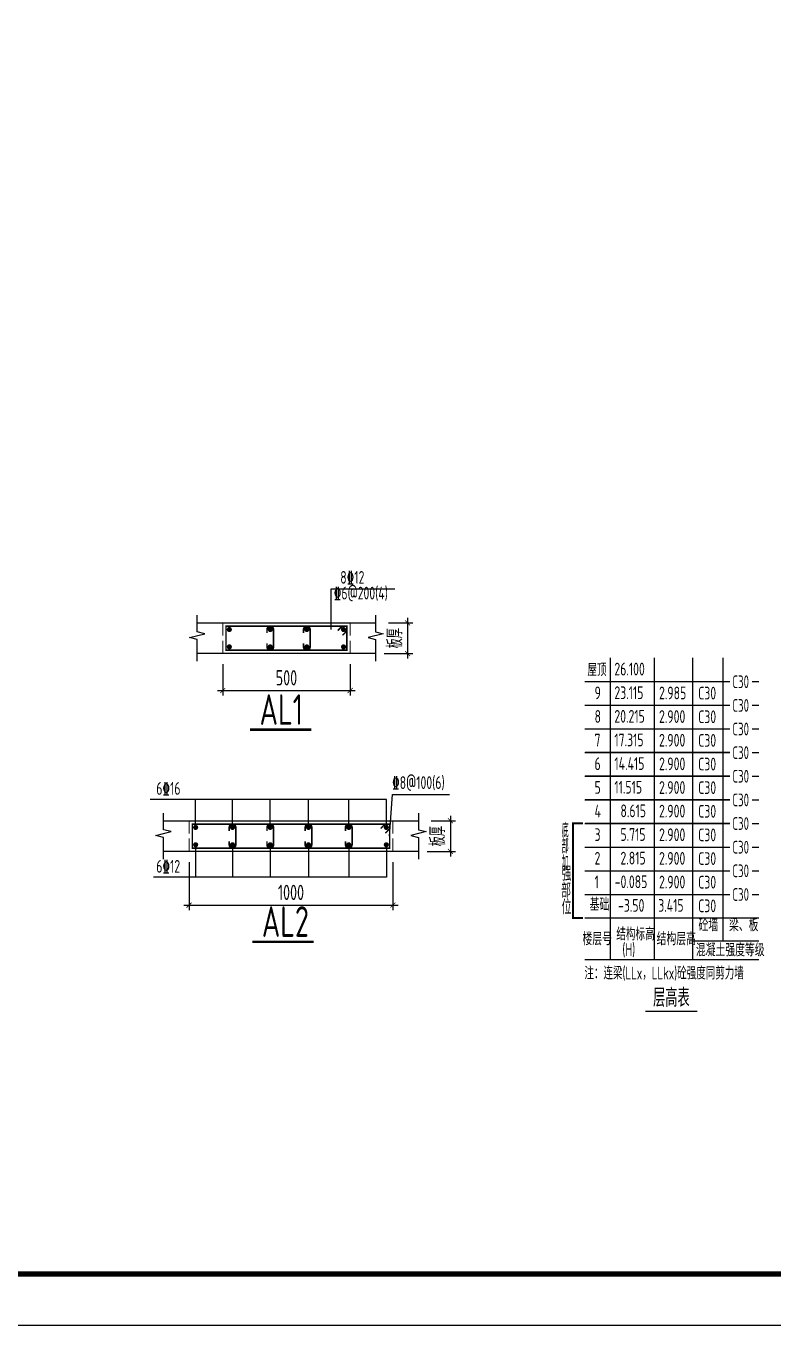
# Model space of a CAD drawing. Extents: x -1058961 to 23600, y -449123 to 2751847.
# Drawn here: x -291301 to -276649, y -219444 to -193969 of the extents above; entities that cross this region are included whole.
import ezdxf
from ezdxf.enums import TextEntityAlignment as Align

# ---------------------------------------------------------------- set-up
doc = ezdxf.new("R2010")
doc.units = 0
doc.header["$LTSCALE"] = 1000
doc.linetypes.add('DASH', pattern=[0.35, 0.25, -0.1])
doc.layers.get('0').update_dxf_attribs({"linetype": 'CONTINUOUS'})
doc.layers.get('DEFPOINTS').update_dxf_attribs({"linetype": 'CONTINUOUS'})
for name, color, linetype in [('-TK', 7, 'CONTINUOUS'), ('AXIS', 3, 'CONTINUOUS'), ('BEAM_DE', 7, 'CONTINUOUS'), ('NUM', 7, 'CONTINUOUS'), ('REIN', 6, 'CONTINUOUS'), ('S-0-TEXT', 7, 'CONTINUOUS'), ('S-B表格', 2, 'CONTINUOUS'), ('TEXT', 2, 'CONTINUOUS'), ('THIN', 7, 'CONTINUOUS'), ('大样详图_文字', 60, 'CONTINUOUS')]:
    doc.layers.add(name, color=color, linetype=linetype)
for name, color, linetype, lineweight in [('7549', 9, 'CONTINUOUS', 18), ('S-REIN', 12, 'CONTINUOUS', 50), ('S-Thin-D', 7, 'DASH', 18)]:
    doc.layers.add(name, color=color, linetype=linetype, lineweight=lineweight)
doc.styles.add('TSSD_DIMENSION', font='Tssdeng.shx', dxfattribs={"width": 0.7, "bigfont": 'tssdchn.shx'})
doc.styles.add('TSSD_Norm', font='Tssdeng.shx', dxfattribs={"bigfont": 'tssdchn.shx'})
doc.styles.add('TSSD_REIN', font='tssdeng.shx', dxfattribs={"width": 0.7, "height": 300, "bigfont": 'tssdchn.shx'})
doc.dimstyles.new('TSSD_25_100', dxfattribs={"dimtxt": 300, "dimasz": 100, "dimexe": 100, "dimexo": 250, "dimgap": 100, "dimtad": 1, "dimdec": 0, "dimlfac": 0.25, "dimzin": 0, "dimdsep": 46, "dimtxsty": 'TSSD_DIMENSION', "dimblk": 'ARCHTICK', "dimcen": 0, "dimdle": 100, "dimclrt": 7, "dimadec": 0, "dimazin": 0, "dimtfac": 1, "dimtdec": 0, "dimtix": 1, "dimtmove": 2, "dimatfit": 3, "dimldrblk": 'ARCHTICK', "dimfxl": 0, "dimtolj": 1, "dimtzin": 0, "dimarcsym": 0})

# ---------------------------------------------------------------- blocks, each defined once
blk = doc.blocks.new('B20200424131938')
at = {"layer": '7549', "const_width": 40}
blk.add_lwpolyline([(417, 3688), (217, 3688), (217, 1834), (417, 1834)], dxfattribs=at)
at = {"layer": 'S-0-TEXT'}
blk.add_lwpolyline([(1641, 0, 27, 27, 0), (2658, 0, 0, 0, 0)], format="xyseb", dxfattribs=at)
at = {"layer": 'S-B表格'}
for p, q in [((952, 1021), (952, 6932)), ((1817, 1021), (1817, 6932)), ((2567, 1021), (2567, 6932)), ((3167, 1385), (3167, 6932)), ((452, 6469), (3167, 6469)), ((452, 6469), (3167, 6469)), ((3167, 6469), (3298, 6469)), ((3167, 6469), (3298, 6469)), ((3167, 6469), (3298, 6469)), ((3731, 6469), (3862, 6469)), ((3731, 6469), (3862, 6469)), ((3731, 6469), (3862, 6469)), ((452, 6005), (3167, 6005)), ((452, 6005), (3167, 6005)), ((3167, 6005), (3298, 6005)), ((3167, 6005), (3298, 6005)), ((3167, 6005), (3298, 6005)), ((3731, 6005), (3862, 6005)), ((3731, 6005), (3862, 6005)), ((3731, 6005), (3862, 6005)), ((452, 5542), (3167, 5542)), ((452, 5542), (3167, 5542)), ((3167, 5542), (3298, 5542)), ((3167, 5542), (3298, 5542)), ((3167, 5542), (3298, 5542)), ((3731, 5542), (3862, 5542)), ((3731, 5542), (3862, 5542)), ((3731, 5542), (3862, 5542)), ((452, 5078), (3167, 5078)), ((452, 5078), (3167, 5078)), ((3167, 5078), (3298, 5078)), ((3167, 5078), (3298, 5078)), ((3167, 5078), (3298, 5078)), ((3731, 5078), (3862, 5078)), ((3731, 5078), (3862, 5078)), ((3731, 5078), (3862, 5078)), ((452, 4615), (3167, 4615)), ((3167, 4615), (3298, 4615)), ((3731, 4615), (3862, 4615)), ((452, 4151), (3167, 4151)), ((3167, 4151), (3298, 4151)), ((3731, 4151), (3862, 4151)), ((452, 3688), (3167, 3688)), ((3167, 3688), (3298, 3688)), ((3731, 3688), (3862, 3688)), ((452, 3224), (3167, 3224)), ((3167, 3224), (3298, 3224)), ((3731, 3224), (3862, 3224)), ((452, 2761), (3167, 2761)), ((3167, 2761), (3298, 2761)), ((3731, 2761), (3862, 2761)), ((452, 2297), (3167, 2297)), ((3167, 2297), (3298, 2297)), ((3731, 2297), (3862, 2297)), ((452, 1834), (3167, 1834)), ((452, 1834), (3862, 1834)), ((452, 1834), (2854, 1834)), ((452, 1834), (2854, 1834)), ((2567, 1385), (3862, 1385)), ((452, 1021), (3862, 1021))]:
    blk.add_line(p, q, dxfattribs=at)
at = {"style": 'TSSD_REIN'}
for s, width, p, p2 in [('底', 0.535575, (-3, 3408), (134, 3408)), ('部', 0.530918, (-3, 3100), (134, 3100)), ('加', 0.526341, (-3, 2774), (134, 2774))]:
    blk.add_text(s, height=285, dxfattribs=dict(at, width=width)).set_placement(p, p2, align=Align.FIT)
for s, height, width, p in [('强', 285, 0.535575, (-3, 2477)), ('部', 285, 0.535575, (-13, 2146)), ('位', 285, 0.535575, (-3, 1820)), ('砼墙', 250, 0.7, (2681, 1495)), ('梁、板', 250, 0.7, (3279, 1495))]:
    blk.add_text(s, height=height, dxfattribs=dict(at, width=width)).set_placement(p, align=Align.BOTTOM_LEFT)
for s, width, p in [('楼层号', 0.7, (405, 1299)), ('结构标高', 0.65, (1070, 1392)), ('结构层高', 0.7, (1860, 1299)), ('(H)', 0.65, (1188, 1086)), ('混凝土强度等级', 0.7, (2629, 1080))]:
    blk.add_text(s, height=250, dxfattribs=dict(at, width=width)).set_placement(p)
at = {"layer": 'S-0-TEXT', "style": 'TSSD_REIN', "width": 0.7}
blk.add_text('层高表', height=360, dxfattribs=at).set_placement((1790, 90))
at = {"layer": 'S-B表格', "style": 'TSSD_REIN'}
for s, width, p in [('屋顶', 0.65, (503, 6575)), ('26.100', 0.7, (1031, 6590)), ('9', 0.7, (642, 6123)), ('23.115', 0.7, (1031, 6126)), ('2.985', 0.7, (1907, 6121)), ('C30', 0.65, (3345, 6341)), ('C30', 0.7, (2675, 6118)), ('C30', 0.65, (3345, 5877)), ('8', 0.7, (642, 5660)), ('20.215', 0.7, (1031, 5663)), ('2.900', 0.7, (1907, 5658)), ('C30', 0.7, (2675, 5654)), ('C30', 0.65, (3345, 5414)), ('7', 0.7, (642, 5196)), ('17.315', 0.7, (1031, 5199)), ('2.900', 0.7, (1907, 5194)), ('C30', 0.7, (2675, 5191)), ('C30', 0.65, (3345, 4950)), ('6', 0.7, (642, 4733)), ('14.415', 0.7, (1031, 4736)), ('2.900', 0.7, (1907, 4731)), ('C30', 0.7, (2675, 4727)), ('C30', 0.65, (3345, 4487)), ('5', 0.7, (642, 4269)), ('11.515', 0.7, (1031, 4272)), ('2.900', 0.7, (1907, 4267)), ('C30', 0.7, (2675, 4264)), ('C30', 0.65, (3345, 4023)), ('4', 0.7, (642, 3806)), ('8.615', 0.7, (1150, 3809)), ('2.900', 0.7, (1907, 3804)), ('C30', 0.7, (2675, 3800)), ('3', 0.7, (642, 3342)), ('5.715', 0.7, (1150, 3345)), ('2.900', 0.7, (1907, 3340)), ('C30', 0.7, (2675, 3337)), ('C30', 0.65, (3345, 3560)), ('C30', 0.65, (3345, 3096)), ('2', 0.7, (642, 2879)), ('2.815', 0.7, (1150, 2882)), ('2.900', 0.7, (1907, 2877)), ('C30', 0.7, (2675, 2873)), ('C30', 0.65, (3345, 2633)), ('1', 0.7, (642, 2415)), ('-0.085', 0.7, (1038, 2418)), ('2.900', 0.7, (1907, 2413)), ('C30', 0.7, (2675, 2410)), ('C30', 0.65, (3345, 2169)), ('基础', 0.7, (545, 1974)), ('-3.50', 0.7, (1103, 1955)), ('3.415', 0.7, (1891, 1955)), ('C30', 0.7, (2675, 1946))]:
    blk.add_text(s, height=250, dxfattribs=dict(at, width=width)).set_placement(p)
at = {"layer": 'TEXT', "style": 'TSSD_REIN', "width": 0.65}
blk.add_text('注：连梁(LLx，LLkx)砼强度同剪力墙', height=250, dxfattribs=at).set_placement((443, 627))
blk = doc.blocks.new('_ArchTick')
at = {"color": 0, "linetype": 'ByBlock', "const_width": 0.15}
blk.add_lwpolyline([(-0.5, -0.5), (0.5, 0.5)], dxfattribs=at)
blk = doc.blocks.new('*D2521')
at = {"layer": 'AXIS', "color": 0, "lineweight": -2}
for p, q in [((-283816, -205575), (-283816, -206375)), ((-284192, -205675), (-283716, -205675)), ((-284274, -206275), (-283716, -206275))]:
    blk.add_line(p, q, dxfattribs=at)
at = {"layer": 'DEFPOINTS', "color": 0}
for p in [(-284442, -205675), (-284524, -206275), (-283816, -206275)]:
    blk.add_point(p, dxfattribs=at)
at = {"layer": 'AXIS', "color": 0, "lineweight": -2, "xscale": 100, "yscale": 100, "zscale": 100}
for p, rotation in [((-283816, -205675), 90), ((-283816, -206275), 270)]:
    blk.add_blockref('_ArchTick', p, dxfattribs=dict(at, rotation=rotation))
at = {"layer": 'AXIS', "color": 7, "insert": (-284066, -205975), "char_height": 300, "attachment_point": 5, "rotation": 90, "style": 'TSSD_DIMENSION'}
blk.add_mtext('\\A1;板厚', dxfattribs=at)
blk = doc.blocks.new('*D2522')
at = {"layer": 'AXIS', "color": 0, "lineweight": -2}
for p, q in [((-287442, -206485), (-287442, -207101)), ((-284942, -206485), (-284942, -207101)), ((-287542, -207001), (-284842, -207001))]:
    blk.add_line(p, q, dxfattribs=at)
at = {"layer": 'DEFPOINTS', "color": 0}
for p in [(-287442, -206235), (-284942, -206235), (-284942, -207001)]:
    blk.add_point(p, dxfattribs=at)
at = {"layer": 'AXIS', "color": 0, "lineweight": -2, "xscale": 100, "yscale": 100, "zscale": 100, "rotation": 180}
blk.add_blockref('_ArchTick', (-287442, -207001), dxfattribs=at)
at = {"layer": 'AXIS', "color": 0, "lineweight": -2, "xscale": 100, "yscale": 100, "zscale": 100}
blk.add_blockref('_ArchTick', (-284942, -207001), dxfattribs=at)
at = {"layer": 'AXIS', "color": 7, "insert": (-286192, -206751), "char_height": 300, "attachment_point": 5, "style": 'TSSD_DIMENSION'}
blk.add_mtext('\\A1;500', dxfattribs=at)
blk = doc.blocks.new('*D2523')
at = {"layer": 'AXIS', "color": 0, "lineweight": -2}
for p, q in [((-283353, -209556), (-282877, -209556)), ((-282977, -209456), (-282977, -210256)), ((-283434, -210156), (-282877, -210156))]:
    blk.add_line(p, q, dxfattribs=at)
at = {"layer": 'DEFPOINTS', "color": 0}
for p in [(-283603, -209556), (-283684, -210156), (-282977, -210156)]:
    blk.add_point(p, dxfattribs=at)
at = {"layer": 'AXIS', "color": 0, "lineweight": -2, "xscale": 100, "yscale": 100, "zscale": 100}
for p, rotation in [((-282977, -209556), 90), ((-282977, -210156), 270)]:
    blk.add_blockref('_ArchTick', p, dxfattribs=dict(at, rotation=rotation))
at = {"layer": 'AXIS', "color": 7, "insert": (-283227, -209856), "char_height": 300, "attachment_point": 5, "rotation": 90, "style": 'TSSD_DIMENSION'}
blk.add_mtext('\\A1;板厚', dxfattribs=at)
blk = doc.blocks.new('*D2520')
at = {"layer": 'AXIS', "color": 0, "lineweight": -2}
for p, q in [((-288103, -210366), (-288103, -211310)), ((-284103, -210366), (-284103, -211310)), ((-288203, -211210), (-284003, -211210))]:
    blk.add_line(p, q, dxfattribs=at)
at = {"layer": 'DEFPOINTS', "color": 0}
for p in [(-288103, -210116), (-284103, -210116), (-284103, -211210)]:
    blk.add_point(p, dxfattribs=at)
at = {"layer": 'AXIS', "color": 0, "lineweight": -2, "xscale": 100, "yscale": 100, "zscale": 100, "rotation": 180}
blk.add_blockref('_ArchTick', (-288103, -211210), dxfattribs=at)
at = {"layer": 'AXIS', "color": 0, "lineweight": -2, "xscale": 100, "yscale": 100, "zscale": 100}
blk.add_blockref('_ArchTick', (-284103, -211210), dxfattribs=at)
at = {"layer": 'AXIS', "color": 7, "insert": (-286103, -210960), "char_height": 300, "attachment_point": 5, "style": 'TSSD_DIMENSION'}
blk.add_mtext('\\A1;1000', dxfattribs=at)
blk = doc.blocks.new('A1')
blk.add_lwpolyline([(0, 59400), (0, 0), (84100, 0), (84100, 59400)], close=True)
at = {"const_width": 100}
blk.add_lwpolyline([(2500, 58400), (2500, 1000), (83100, 1000), (83100, 58400)], close=True, dxfattribs=at)

msp = doc.modelspace()

# ---------------------------------------------------------------- linework, layer by layer
at = {"layer": 'BEAM_DE'}
for p, q in [((-287942.4, -205674.94), (-284442.4, -205674.94)), ((-287442.4, -206274.94), (-287942.4, -206274.94)), ((-284942.4, -206274.94), (-287442.4, -206274.94)), ((-284442.4, -206274.94), (-284942.4, -206274.94)), ((-288602.9, -209555.69), (-283602.9, -209555.69)), ((-288102.9, -210155.69), (-288602.9, -210155.69)), ((-284102.9, -210155.69), (-288102.9, -210155.69)), ((-283602.9, -210155.69), (-284102.9, -210155.69))]:
    msp.add_line(p, q, dxfattribs=at)
at = {"layer": 'REIN', "const_width": 30}
for points in [[(-286574.4, -206074.94), (-286574.4, -206144.94, 1), (-286444.4, -206144.94), (-286444.4, -205804.94, 1), (-286574.4, -205804.94), (-286574.4, -205874.94)], [(-285857.4, -206074.94), (-285857.4, -206144.94, 1), (-285727.4, -206144.94), (-285727.4, -205804.94, 1), (-285857.4, -205804.94), (-285857.4, -205874.94)], [(-287314.9, -209955.69), (-287314.9, -210025.69, 1), (-287184.9, -210025.69), (-287184.9, -209685.69, 1), (-287314.9, -209685.69), (-287314.9, -209755.69)], [(-286574.4, -209955.69), (-286574.4, -210025.69, 1), (-286444.4, -210025.69), (-286444.4, -209685.69, 1), (-286574.4, -209685.69), (-286574.4, -209755.69)], [(-285824.9, -209955.69), (-285824.9, -210025.69, 1), (-285694.9, -210025.69), (-285694.9, -209685.69, 1), (-285824.9, -209685.69), (-285824.9, -209755.69)], [(-285034.73, -209955.69), (-285034.73, -210025.69, 1), (-284904.73, -210025.69), (-284904.73, -209685.69, 1), (-285034.73, -209685.69), (-285034.73, -209755.69)]]:
    msp.add_lwpolyline(points, format="xyb", dxfattribs=at)
at = {"layer": 'S-B表格', "color": 6, "linetype": 'ByBlock', "ltscale": 0.5, "const_width": 30}
for points in [[(-280339.53, -208216.6), (-277493.15, -208216.6)], [(-280339.53, -208680.1), (-277493.15, -208680.1)], [(-280339.53, -209143.6), (-277493.15, -209143.6)], [(-280339.53, -209607.1), (-277493.15, -209607.1)]]:
    msp.add_lwpolyline(points, dxfattribs=at)
at = {"layer": 'S-REIN', "const_width": 30}
for points in [[(-285007.4, -205739.94), (-285007.4, -206209.94), (-287377.4, -206209.94), (-287377.4, -205739.94), (-285007.4, -205739.94)], [(-285184.18, -205824.79), (-285099.33, -205739.94)], [(-285007.4, -205831.86), (-285092.25, -205916.72)], [(-284167.9, -209620.69), (-284167.9, -210090.69), (-288037.9, -210090.69), (-288037.9, -209620.69), (-284167.9, -209620.69)], [(-284344.67, -209705.54), (-284259.82, -209620.69)], [(-284167.9, -209712.61), (-284252.75, -209797.46)]]:
    msp.add_lwpolyline(points, dxfattribs=at)
at = {"layer": 'S-REIN', "const_width": 50}
for points in [[(-287337.4, -205804.94, 1), (-287287.4, -205804.94, 1)], [(-286534.4, -205804.94, 1), (-286484.4, -205804.94, 1)], [(-285817.4, -205804.94, 1), (-285767.4, -205804.94, 1)], [(-285097.4, -205804.94, 1), (-285047.4, -205804.94, 1)], [(-287337.4, -206144.94, 1), (-287287.4, -206144.94, 1)], [(-286534.4, -206144.94, 1), (-286484.4, -206144.94, 1)], [(-285817.4, -206144.94, 1), (-285767.4, -206144.94, 1)], [(-285097.4, -206144.94, 1), (-285047.4, -206144.94, 1)], [(-287997.9, -209685.69, 1), (-287947.9, -209685.69, 1)], [(-287274.9, -209685.69, 1), (-287224.9, -209685.69, 1)], [(-286534.4, -209685.69, 1), (-286484.4, -209685.69, 1)], [(-285784.9, -209685.69, 1), (-285734.9, -209685.69, 1)], [(-284994.73, -209685.69, 1), (-284944.73, -209685.69, 1)], [(-284257.9, -209685.69, 1), (-284207.9, -209685.69, 1)], [(-287997.9, -210025.69, 1), (-287947.9, -210025.69, 1)], [(-287274.9, -210025.69, 1), (-287224.9, -210025.69, 1)], [(-286534.4, -210025.69, 1), (-286484.4, -210025.69, 1)], [(-285784.9, -210025.69, 1), (-285734.9, -210025.69, 1)], [(-284994.73, -210025.69, 1), (-284944.73, -210025.69, 1)], [(-284257.9, -210025.69, 1), (-284207.9, -210025.69, 1)]]:
    msp.add_lwpolyline(points, format="xyb", close=True, dxfattribs=at)
at = {"layer": 'S-Thin-D'}
for p, q in [((-287442.4, -206274.94), (-287442.4, -205674.94)), ((-284942.4, -206274.94), (-284942.4, -205674.94)), ((-288102.9, -210155.69), (-288102.9, -209555.69)), ((-284102.9, -210155.69), (-284102.9, -209555.69))]:
    msp.add_line(p, q, dxfattribs=at)
at = {"layer": 'TEXT', "const_width": 50}
for points in [[(-286906.24, -207769.44), (-285700.84, -207769.44)], [(-286862.16, -211928.4), (-285656.76, -211928.4)]]:
    msp.add_lwpolyline(points, dxfattribs=at)
at = {"layer": 'THIN'}
for points in [[(-287942.4, -206424.94), (-287942.4, -205999.94), (-288092.4, -205962.44), (-287792.4, -205887.44), (-287942.4, -205849.94), (-287942.4, -205524.94)], [(-284442.4, -205524.94), (-284442.4, -205849.94), (-284292.4, -205887.44), (-284592.4, -205962.44), (-284442.4, -205999.94), (-284442.4, -206424.94)], [(-288602.9, -210305.69), (-288602.9, -209880.69), (-288752.9, -209843.19), (-288452.9, -209768.19), (-288602.9, -209730.69), (-288602.9, -209405.69)], [(-283602.9, -209405.69), (-283602.9, -209730.69), (-283452.9, -209768.19), (-283752.9, -209843.19), (-283602.9, -209880.69), (-283602.9, -210305.69)]]:
    msp.add_lwpolyline(points, dxfattribs=at)
at = {"layer": '大样详图_文字'}
for p, q in [((-285315.2, -205004.94), (-284069.19, -205004.94)), ((-285315.2, -205804.94), (-285315.2, -205004.94)), ((-284232.9, -209140.47), (-288863.79, -209140.47)), ((-287972.9, -209685.69), (-287972.9, -209140.47)), ((-287249.9, -209685.69), (-287249.9, -209140.47)), ((-286509.4, -209685.69), (-286509.4, -209140.47)), ((-285759.9, -209685.69), (-285759.9, -209140.47)), ((-284969.73, -209685.69), (-284969.73, -209140.47)), ((-284232.9, -209685.69), (-284232.9, -209140.47)), ((-284167.9, -209855.69), (-284109.79, -209042.47)), ((-284109.79, -209042.47), (-282994.29, -209042.47)), ((-287972.9, -210025.69), (-287972.9, -210661.47)), ((-287249.9, -210025.69), (-287249.9, -210661.47)), ((-286509.4, -210025.69), (-286509.4, -210661.47)), ((-285759.9, -210025.69), (-285759.9, -210661.47)), ((-284969.73, -210025.69), (-284969.73, -210661.47)), ((-284232.9, -210025.69), (-284232.9, -210661.47)), ((-284232.9, -210661.47), (-288796.79, -210661.47))]:
    msp.add_line(p, q, dxfattribs=at)

# ---------------------------------------------------------------- block references
at = {"layer": '-TK'}
msp.add_blockref('A1', (-347348.52, -219443.8), dxfattribs=at)
at = {"layer": 'S-B表格'}
msp.add_blockref('B20200424131938', (-280791.17, -213294.7), dxfattribs=at)

# ---------------------------------------------------------------- texts
at = {"layer": 'NUM', "style": 'TSSD_Norm', "width": 0.7}
for s, p in [('AL1', (-286718.21, -207673.61)), ('AL2', (-286674.13, -211832.57))]:
    msp.add_text(s, height=600, dxfattribs=at).set_placement(p)
at = {"layer": '大样详图_文字', "style": 'TSSD_REIN', "width": 0.7}
for s, p in [('8\x8412', (-285136.81, -204981.68)), ('%%1326@200(4)', (-285264.06, -205290.46)), ('6%%13216', (-288744.84, -209120.59)), ('%%1328@100(6)', (-284120.56, -209006.98))]:
    msp.add_text(s, height=250, dxfattribs=at).set_placement(p, align=Align.BOTTOM_LEFT)
at = {"layer": '大样详图_文字', "color": 1, "style": 'TSSD_REIN', "width": 0.7}
msp.add_text('6%%13212', height=250, dxfattribs=at).set_placement((-288744.84, -210648.09), align=Align.BOTTOM_LEFT)

# ---------------------------------------------------------------- dimensions: what is measured, and where the dimension line sits
at = {"layer": 'AXIS'}
for base, p1, p2, picture, middle in [((-283816.36, -206274.94), (-284442.4, -205674.94), (-284523.58, -206274.94), '*D2521', (-284066.36, -205974.94)), ((-282976.85, -210155.69), (-283602.9, -209555.69), (-283684.08, -210155.69), '*D2523', (-283226.85, -209855.69))]:
    dim = msp.add_linear_dim(base=base, p1=p1, p2=p2, angle=90, text='板厚', dimstyle='TSSD_25_100', dxfattribs=at)
    dim.commit()
    dim.dimension.update_dxf_attribs({"geometry": picture, "text_midpoint": middle})
dim = msp.add_linear_dim(base=(-284942.4, -207000.7), p1=(-287442.4, -206235.2), p2=(-284942.4, -206235.2), text='500', dimstyle='TSSD_25_100', dxfattribs=at)
dim.commit()
dim.dimension.update_dxf_attribs({"geometry": '*D2522', "text_midpoint": (-286192.4, -206750.7)})
dim = msp.add_linear_dim(base=(-284102.9, -211209.95), p1=(-288102.9, -210115.95), p2=(-284102.9, -210115.95), dimstyle='TSSD_25_100', dxfattribs=at)
dim.commit()
dim.dimension.update_dxf_attribs({"geometry": '*D2520', "text_midpoint": (-286102.9, -210959.95)})

doc.saveas('drawing.dxf')
